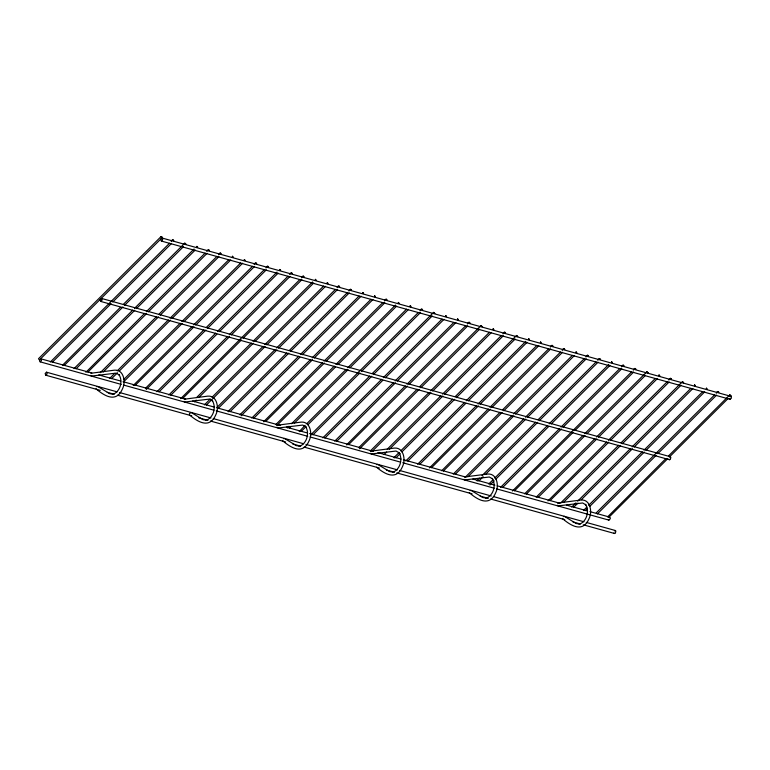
<?xml version="1.0" encoding="UTF-8"?>
<svg xmlns="http://www.w3.org/2000/svg" width="770" height="770" viewBox="0 0 770 770"><rect width="100%" height="100%" fill="white"/><g stroke="black" fill="none" stroke-linecap="round" stroke-linejoin="round"><path stroke-width="1.16" d="M189.449 413.586L191.162 412.479L202.943 419.64L206.755 420.218L205.946 420.449C213.521 417.812 216.611 406.993 212.193 400.477L212.741 401.055L209.43 399.101L184.781 402.036L184.03 401.372M39.626 359.388L39.318 359.831L38.5 358.714L161.084 236.554L161.873 236.775L162.22 237.612L40.492 358.916M50.348 362.006L169.525 243.243M171.229 241.549C172.817 237.218 175.088 242.771 172.932 239.855M52.341 362.218L111.073 303.678M112.776 301.984L171.517 243.455M120.082 307.625L62.514 365.24M123.489 304.227L184.781 243.156L185.917 244.206L184.781 243.156M64.189 365.509L122.921 306.98M124.624 305.286L183.366 246.747M74.045 368.599L132.787 310.069M134.49 308.375L194.078 248.999M76.038 368.811L134.769 310.281M136.473 308.578L195.214 250.048M144.635 313.371L85.913 372.276M146.338 311.677L205.07 253.138M206.774 251.444C208.362 247.112 210.633 252.666 208.477 249.75M87.886 372.103L146.627 313.573M148.321 311.879L207.063 253.349M100.302 372.651L156.483 316.663M159.034 314.122L216.919 256.439M218.622 254.745C220.21 250.414 222.482 255.967 220.326 253.041M103.141 372.006L158.476 316.874M160.17 315.171L218.911 256.641M109.59 378.494L114.701 373.402M117.252 370.861L168.332 319.964M170.035 318.27L228.767 259.74M111.583 378.705L117.541 372.767M119.244 371.063L170.324 320.166M172.028 318.472L230.759 259.942M123.999 379.244L180.18 323.265M181.884 321.562L240.625 263.032M123.431 381.997L182.172 323.467M183.876 321.773L242.608 263.234M133.306 385.462L192.028 326.557M193.732 324.863L252.473 266.333M254.167 264.63C255.756 260.298 258.027 265.862 255.871 262.936M135.279 385.298L194.021 326.769M195.724 325.065L254.456 266.536M203.877 329.858L145.463 388.321M206.427 327.308L264.322 269.625M266.025 267.931C267.604 263.6 269.875 269.154 267.719 266.237M146.281 389.447L205.869 330.061M207.573 328.367L266.305 269.837M156.993 391.689L215.725 333.15M217.429 331.456L277.017 272.079M158.976 391.892L216.861 334.209M219.421 331.668L278.153 273.129M168.842 394.981L227.573 336.452M229.277 334.757L288.019 276.228M289.722 274.524C291.301 270.193 293.572 275.747 291.426 272.83M170.825 395.193L229.566 336.654M231.269 334.96L290.001 276.43M299.867 279.52L180.7 398.658M301.57 277.826C303.149 273.494 305.421 279.048 303.274 276.132M182.673 398.485L241.414 339.955M243.118 338.261L301.85 279.722M196.793 397.339L251.27 343.045M252.974 341.351L312.562 281.974M194.521 401.786L196.225 400.092M198.785 397.541L253.263 343.256M254.966 341.553L313.708 283.023M204.387 404.876L210.345 398.937M212.048 397.243L263.119 346.346M264.822 344.652L323.564 286.113M206.37 405.078L265.111 346.548M266.815 344.854L325.556 286.325M217.082 407.33L274.967 349.647M276.671 347.944L335.412 289.414M337.116 287.72C338.704 283.389 340.975 288.942 338.819 286.017M218.218 408.379L276.959 349.85M278.663 348.156L337.404 289.616M286.815 352.939L228.084 411.469L228.863 411.69M289.376 350.398L347.26 292.716M348.964 291.012C350.552 286.681 352.824 292.234 350.668 289.318M230.076 411.681L288.808 353.141M290.511 351.447L349.253 292.918M239.932 414.77L298.673 356.24M300.367 354.537L359.109 296.007M241.068 415.819L299.809 357.29M302.36 354.749L361.101 296.219M251.78 418.072L310.522 359.532M312.216 357.838L370.957 299.309M253.773 418.274L312.505 359.744M314.208 358.04L372.95 299.511M263.638 421.739L322.37 362.834M324.074 361.14L382.806 302.6M384.509 300.906C386.097 296.575 388.369 302.129 386.213 299.212M265.621 421.565L324.353 363.036M326.056 361.342L384.798 302.812M334.219 366.135L275.795 424.597M335.922 364.431L395.511 305.055M276.613 425.714L335.354 367.184M337.905 364.643L396.646 306.104M287.325 427.956L289.029 426.262M291.58 423.721L346.067 369.427M347.771 367.733L406.502 309.203M289.318 428.168L291.022 426.464M294.419 423.077L348.05 369.629M349.753 367.935L408.495 309.405M305.132 425.319L299.193 431.633M306.835 423.625L418.351 312.495M420.054 310.801C421.642 306.47 423.914 312.023 421.758 309.107M301.166 431.46L305.421 427.225M307.971 424.674L359.908 372.93M361.602 371.236L420.343 312.707M369.764 376.02L311.022 434.559L311.811 434.771M372.314 373.479L433.606 312.399L434.742 313.457L433.606 312.399M313.015 434.761L371.756 376.232M373.45 374.528L432.191 315.998M322.871 437.851L381.612 379.321M383.316 377.627L442.047 319.088M324.863 438.063L382.748 380.37M385.308 377.829L444.04 319.3M334.719 441.152L393.46 382.623M395.164 380.919L453.905 322.389M336.711 441.354L395.453 382.825M397.156 381.131L455.888 322.592M346.587 444.819L405.309 385.914M407.012 384.22L465.754 325.691M467.448 323.987C469.036 319.656 471.307 325.209 469.151 322.293M348.56 444.656L407.301 386.117M409.005 384.423L467.736 325.893M417.157 389.216L358.743 447.678M419.708 386.665L481 325.594L482.145 326.644L481 325.594M359.561 448.794L419.15 389.418M420.853 387.724L479.585 329.194M370.274 451.047L429.006 392.507M430.709 390.814L489.45 332.284M373.113 450.402L430.998 392.719M432.702 391.016L491.433 332.486M387.223 449.247L440.854 395.809M442.558 394.115L501.299 335.585M503.003 333.882C504.581 329.55 506.853 335.104 504.706 332.188M384.105 454.55L386.665 452M389.216 449.459L442.846 396.011M444.55 394.317L503.282 335.787M399.072 452.548L393.971 457.64L394.75 457.861M400.775 450.854L452.702 399.11M455.262 396.56L516.554 335.489L517.69 336.538L516.554 335.489M395.953 457.842L400.217 453.597M401.911 451.903L454.695 399.312M456.398 397.618L515.13 339.079M405.819 460.932L464.551 402.402M466.254 400.708L525.843 341.331M407.802 461.143L465.696 403.461M468.247 400.91L526.988 342.381M417.667 464.233L476.399 405.703M478.103 404.009L536.844 345.47M419.65 464.435L478.391 405.906M480.095 404.212L538.836 345.682M488.247 408.995L429.525 467.9M489.951 407.301L548.692 348.772M550.396 347.078C551.984 342.746 554.256 348.3 552.1 345.374M431.498 467.736L490.24 409.207M491.943 407.503L550.685 348.974M500.096 412.297L441.682 470.768M502.656 409.756L560.541 352.073M562.244 350.369C563.832 346.038 566.104 351.592 563.948 348.675M443.356 471.038L502.088 412.499M503.792 410.805L562.533 352.275M453.212 474.128L511.954 415.598M513.648 413.894L572.389 355.365M455.205 474.33L513.937 415.8M515.64 414.106L574.381 355.567M465.061 477.429L523.802 418.89M525.496 417.196L584.238 358.666M585.941 356.962C587.529 352.631 589.801 358.194 587.645 355.268M467.9 476.784L525.785 419.101M527.488 417.398L586.23 358.868M479.46 478.18L476.909 480.721L477.698 480.942M482.02 475.629L535.65 422.191M538.201 419.64L596.086 361.958M597.79 360.264C599.378 355.933 601.649 361.486 599.493 358.57M478.901 480.923L483.156 476.688M485.706 474.137L537.633 422.393M539.337 420.699L598.078 362.169M488.758 484.022L493.012 479.777M494.715 478.083L547.499 425.483M549.202 423.789L608.791 364.412M489.893 485.071L494.157 480.827M495.851 479.133L548.635 426.542M551.185 424L609.927 365.461M500.606 487.314L559.347 428.784M561.051 427.09L619.783 368.561M621.486 366.857C623.074 362.526 625.346 368.079 623.19 365.163M502.598 487.525L561.33 428.986M563.034 427.292L621.775 368.763M631.631 371.852L512.474 490.99M633.335 370.158C634.923 365.827 637.194 371.381 635.038 368.464M514.447 490.817L573.178 432.288M574.882 430.594L633.623 372.064M583.044 435.377L524.62 493.849M584.748 433.683L646.887 371.756L648.022 372.815L646.887 371.756M526.295 494.119L585.036 435.589M586.73 433.885L645.472 375.356M536.151 497.208L594.892 438.679M596.596 436.985L655.328 378.445M538.143 497.41L596.885 438.881M598.579 437.187L657.32 378.657M606.741 441.98L548.019 500.875M608.444 440.276L667.176 381.747M668.88 380.053C670.468 375.722 672.739 381.275 670.583 378.349M549.992 500.712L608.733 442.182M610.437 440.488L669.168 381.949M560.704 502.954L618.589 445.272M621.14 442.731L682.432 381.65L683.577 382.709L682.432 381.65M563.544 502.31L620.582 445.474M622.285 443.78L681.017 385.25M571.696 507.103L575.96 502.858M577.664 501.164L630.438 448.573M632.141 446.869L690.882 388.34M573.688 507.305L577.943 503.07M581.35 499.672L632.43 448.775M634.134 447.081L692.865 388.552M583.544 510.404L586.952 507.007M588.655 505.312L642.286 451.865M643.99 450.171L702.731 391.641M585.537 510.606L587.24 508.912M589.791 506.362L644.278 452.077M645.982 450.373L704.714 391.843M596.25 512.849L714.579 394.933M716.283 393.239C717.861 388.908 720.133 394.461 717.977 391.545M597.385 513.898L656.127 455.368M657.83 453.674L716.562 395.145M665.983 458.468L607.568 516.93M668.543 455.917L729.835 394.846L730.971 395.896L729.835 394.846M608.916 517.267L667.657 458.728M728.093 398.504L669.361 457.034L670.824 457.255L670.352 459.401L669.525 459.728L100.774 301.445L100.071 299.78L101.438 298.413L670.189 456.697M162.047 238.017L160.68 239.383L161.382 241.048L730.133 399.341L731.5 397.975L730.797 396.3L162.047 238.017L162.749 239.691L161.382 241.048M100.774 301.445L102.141 300.088L101.438 298.413M91.803 372.998L40.829 358.81L39.462 360.177L40.165 361.842L121.256 384.413M40.165 361.842L41.541 360.476L40.829 358.81M117.146 391.853L46.479 372.189L45.112 373.556L45.825 375.221L100.264 390.371M45.825 375.221L47.191 373.854L46.479 372.189M729.97 396.637L730.797 396.3M608.752 517.43L610.215 517.652L610.283 518.768L608.916 520.125L496.554 488.854M614.402 530.809L615.865 531.031L615.394 533.167L614.566 533.504L583.294 524.803M90.908 373.257L114.374 370.178C123.816 369.244 125.962 381.997 122.565 388.658C116.78 402.373 105.991 397.137 96.654 389.351L96.048 388.715M184.213 399.226L207.688 396.146C217.13 395.212 219.267 407.965 215.879 414.626C210.095 428.341 199.305 423.105 189.969 415.319L189.353 414.683M277.527 425.194L301.003 422.114C310.435 421.18 312.582 433.933 309.184 440.594C303.399 454.31 292.61 449.074 283.273 441.287L282.667 440.652M370.832 451.162L394.307 448.082C403.75 447.149 405.896 459.902 402.498 466.562C396.714 480.278 385.924 475.042 376.588 467.255M557.451 503.099L580.926 500.019C590.369 499.085 592.515 511.838 589.117 518.508C583.333 532.214 572.543 526.978 563.207 519.192L562.591 518.557M96.885 386.704L97.848 386.511L109.629 393.672L113.44 394.25L112.641 394.481C120.216 391.834 123.306 381.025 118.888 374.509L119.437 375.086L116.116 373.132L91.466 376.068L90.725 375.404M283.504 438.64L284.467 438.448L296.248 445.609L300.059 446.186L299.261 446.417C306.835 443.78 309.925 432.961 305.507 426.445L306.056 427.023L302.735 425.069L278.086 428.005L277.344 427.34M376.819 464.608L377.781 464.416L389.562 471.577L393.374 472.154L392.575 472.385C400.14 469.748 403.23 458.93 398.812 452.414L399.361 452.991L396.05 451.037L371.4 453.973L370.649 453.309M470.124 490.577L471.086 490.384L482.867 497.545L486.678 498.123L485.88 498.354C493.454 495.716 496.544 484.898 492.126 478.382L492.675 478.959L489.364 477.005L464.714 479.941L463.964 479.277M563.438 516.545L564.4 516.352L576.181 523.513L579.993 524.091L579.194 524.322C586.759 521.685 589.849 510.866 585.431 504.35L585.98 504.928L582.669 502.974L558.019 505.909L557.268 505.245M162.22 237.612L161.084 236.554M133.287 385.087L134.076 385.308M263.629 421.363L264.418 421.585M346.567 444.444L347.357 444.665M464.964 476.9L487.622 474.05C497.054 473.117 499.201 485.87 495.803 492.54C490.018 506.246 479.238 501.01 469.892 493.224L469.286 492.588M98.752 374.932L120.755 381.054M123.075 381.699L185.628 399.11M192.577 401.045L214.58 407.166M216.899 407.811L280.607 425.541M286.401 427.158L307.249 432.952M309.569 433.597L373.277 451.336M377.906 452.625L401.074 459.064M403.393 459.709L465.946 477.121M472.896 479.056L494.908 485.177M497.218 485.822L559.771 503.234M566.72 505.168L587.568 510.972M589.887 511.617L609.58 517.094M123.566 385.058L213.925 410.198M216.235 410.843L307.75 436.311M310.06 436.956L400.419 462.096M402.729 462.741L494.244 488.209M119.456 392.498L210.97 417.966M213.29 418.611L303.64 443.761M305.95 444.406L397.464 469.864M399.774 470.508L491.289 495.976M493.609 496.621L583.958 521.771M586.268 522.416L615.23 530.472M107.213 392.305L114.162 394.24M117.637 395.212L191.769 415.839M198.727 417.773L207.987 420.353M210.306 420.998L285.603 441.951M292.552 443.886L300.656 446.148M304.131 447.11L379.427 468.064M386.376 469.998L394.481 472.26M396.8 472.905L472.097 493.859M480.201 496.111L488.305 498.363M490.625 499.008L564.756 519.644M572.87 521.896L579.82 523.831M729.498 398.783L730.133 399.341M668.889 459.18L669.525 459.728M608.281 519.577L608.916 520.125M613.931 532.956L614.566 533.504M196.947 246.39C195.84 247.545 199.228 247.805 196.947 246.39M232.492 256.275C231.385 257.44 234.773 257.69 232.492 256.275M244.35 259.577C243.233 260.741 246.621 260.992 244.35 259.577M279.895 269.471C278.788 270.636 282.167 270.886 279.895 269.471M315.44 279.366C314.333 280.521 317.712 280.781 315.44 279.366M327.288 282.657C326.182 283.822 329.56 284.072 327.288 282.657M362.834 292.552C361.727 293.717 365.105 293.967 362.834 292.552M374.682 295.853C373.575 297.008 376.954 297.268 374.682 295.853M398.379 302.446C397.272 303.611 400.66 303.861 398.379 302.446M410.227 305.748C409.12 306.903 412.508 307.153 410.227 305.748M445.772 315.633C444.665 316.797 448.053 317.048 445.772 315.633M457.63 318.934C456.514 320.099 459.902 320.349 457.63 318.934M493.175 328.829C492.069 329.983 495.447 330.243 493.175 328.829M528.721 338.723C527.614 339.878 530.992 340.138 528.721 338.723M540.569 342.015C539.462 343.179 542.84 343.43 540.569 342.015M576.114 351.909C575.007 353.074 578.385 353.324 576.114 351.909M611.659 361.804C610.552 362.968 613.931 363.219 611.659 361.804M659.053 374.99C657.946 376.155 661.334 376.405 659.053 374.99M694.607 384.885C693.5 386.049 696.879 386.299 694.607 384.885M706.456 388.186C705.349 389.341 708.727 389.601 706.456 388.186"/></g></svg>
